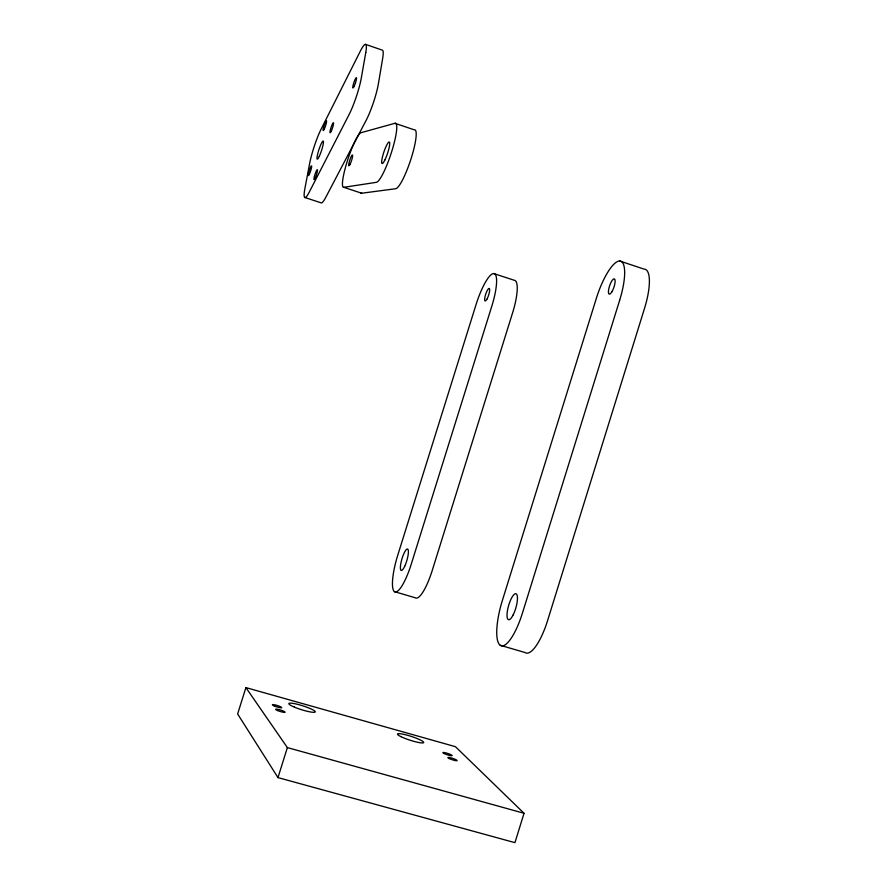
<?xml version="1.0" encoding="UTF-8"?>
<svg xmlns="http://www.w3.org/2000/svg" width="887" height="887" viewBox="0 0 887 887"><rect width="100%" height="100%" fill="white"/><g stroke="black" fill="none" stroke-linecap="round" stroke-linejoin="round"><path stroke-width="1.33" d="M524.04 813.279L514.937 842.65L277.975 777.6L237.627 713.98L245.899 687.602L455.452 746.688L524.04 813.279L287.366 747.597L245.899 687.602M277.975 777.6L287.366 747.597M394.926 123.293L360.942 132.717A28.739 4.546 -71.7 0 0 347.294 161.112A28.739 4.546 -71.7 0 0 343.779 187.312L361.685 193.233L395.702 188.731A31.034 5.577 -71.5 0 0 411.28 158.041A31.034 5.577 -71.5 0 0 414.185 129.801L394.926 123.293A31.089 5.311 -71.6 0 1 391.744 151.489A31.089 5.311 -71.6 0 1 376.398 182.323L343.779 187.312M500.224 645.27L525.015 652.522A40.414 11.841 -74.1 0 0 547.601 620.567L644.527 308.354A40.103 11.808 -71.5 0 0 644.106 269.116L619.703 261.011M394.416 591.629L415.138 597.738A33.44 8.05 -73.7 0 0 432.202 570.563L512.597 312.834A33.207 8.038 -72 0 0 514.216 280.259L493.749 273.562A33.262 7.739 -72 0 0 476.097 304.452L397.742 555.251A33.506 7.761 -73.6 0 0 394.504 591.696A33.506 7.761 -73.6 0 0 411.202 564.32L491.83 306.104A33.262 7.739 -72 0 0 493.859 273.573M304.696 197.446L320.972 202.801A26.022 3.936 -71.8 0 0 325.762 197.346L366.032 120.554A27.209 4.269 -71.5 0 0 378.394 83.777L382.685 58.287A26.965 4.18 -71.4 0 0 382.275 50.127L365.522 44.35M361.685 193.233A28.694 4.779 -71.7 0 1 360.676 192.601M365.788 52.477L361.319 77.945A27.253 4.058 -71.5 0 1 348.968 114.789L309.352 191.936A26.056 3.748 -71.9 0 1 304.895 188.554L309.641 163.507A25.834 3.67 -71.8 0 1 321.116 129.147L360.266 51.258A27.009 3.98 -71.4 0 1 365.788 52.477M619.68 300.183L522.432 613.105A40.514 11.42 -74 0 1 500.401 645.381A40.514 11.42 -74 0 1 502.364 600.499L596.33 298.409A40.203 11.387 -71.6 0 1 619.902 261.022A40.203 11.387 -71.6 0 1 619.68 300.183M274.249 705.963A4.945 0.743 17.4 0 0 281.722 707.715A4.945 0.743 17.4 0 0 275.114 704.899A4.945 0.743 17.4 0 0 274.249 705.963M444.154 753.551A4.878 0.71 18.1 0 0 451.982 755.746A4.878 0.71 18.1 0 0 446.449 753.041A4.878 0.71 18.1 0 0 444.154 753.551M277.564 710.531A4.989 0.754 17.5 0 0 285.104 712.283A4.989 0.754 17.5 0 0 278.418 709.434A4.989 0.754 17.5 0 0 277.564 710.531M401.002 736.676A13.76 1.996 18 0 0 423.143 742.885A13.76 1.996 18 0 0 407.754 735.345A13.76 1.996 18 0 0 401.002 736.676M449.088 758.507A4.934 0.732 18.2 0 0 456.982 760.724A4.934 0.732 18.2 0 0 451.383 757.975A4.934 0.732 18.2 0 0 449.088 758.507M294.429 707.127A13.87 2.04 17.5 0 0 315.24 711.995A13.87 2.04 17.5 0 0 296.502 704.078A13.87 2.04 17.5 0 0 294.429 707.127M513.163 614.891A13.505 3.803 -74 0 0 516.212 593.835A13.505 3.803 -74 0 0 507.331 611.387A13.505 3.803 -74 0 0 513.163 614.891M611.764 292.011A8.038 2.273 -71.5 0 0 614.68 279.15A8.038 2.273 -71.5 0 0 608.881 288.397A8.038 2.273 -71.5 0 0 611.764 292.011M404.694 566.305A11.165 2.583 -73.6 0 0 407.698 549.086A11.165 2.583 -73.6 0 0 400.78 563.788A11.165 2.583 -73.6 0 0 404.694 566.305M486.874 299.263A6.652 1.552 -71.9 0 0 489.469 288.597A6.652 1.552 -71.9 0 0 485.111 296.225A6.652 1.552 -71.9 0 0 486.874 299.263M350.177 164.051A5.721 0.898 -71.7 0 0 352.571 155.059A5.721 0.898 -71.7 0 0 349.234 161.999A5.721 0.898 -71.7 0 0 350.177 164.051M384.847 160.07A11.398 1.951 -71.6 0 0 389.526 142.208A11.398 1.951 -71.6 0 0 382.663 156.101A11.398 1.951 -71.6 0 0 384.847 160.07M354.212 86.128A5.422 0.798 -71.5 0 0 356.474 77.723A5.422 0.798 -71.5 0 0 353.303 84.498A5.422 0.798 -71.5 0 0 354.212 86.128M315.207 178.054A5.267 0.765 -71.9 0 0 317.457 169.761A5.267 0.765 -71.9 0 0 314.475 176.114A5.267 0.765 -71.9 0 0 315.207 178.054M319.32 156.223A9.557 1.375 -71.8 0 0 323.378 141.233A9.557 1.375 -71.8 0 0 317.945 152.908A9.557 1.375 -71.8 0 0 319.32 156.223M331.306 131.065A5.289 0.765 -71.7 0 0 333.534 122.805A5.289 0.765 -71.7 0 0 330.507 129.302A5.289 0.765 -71.7 0 0 331.306 131.065M324.354 128.914A5.167 0.732 -71.7 0 0 326.549 120.832A5.167 0.732 -71.7 0 0 323.6 127.196A5.167 0.732 -71.7 0 0 324.354 128.914M309.441 174.063A5.156 0.732 -71.9 0 0 311.647 165.947A5.156 0.732 -71.9 0 0 308.743 172.178A5.156 0.732 -71.9 0 0 309.441 174.063"/></g></svg>
